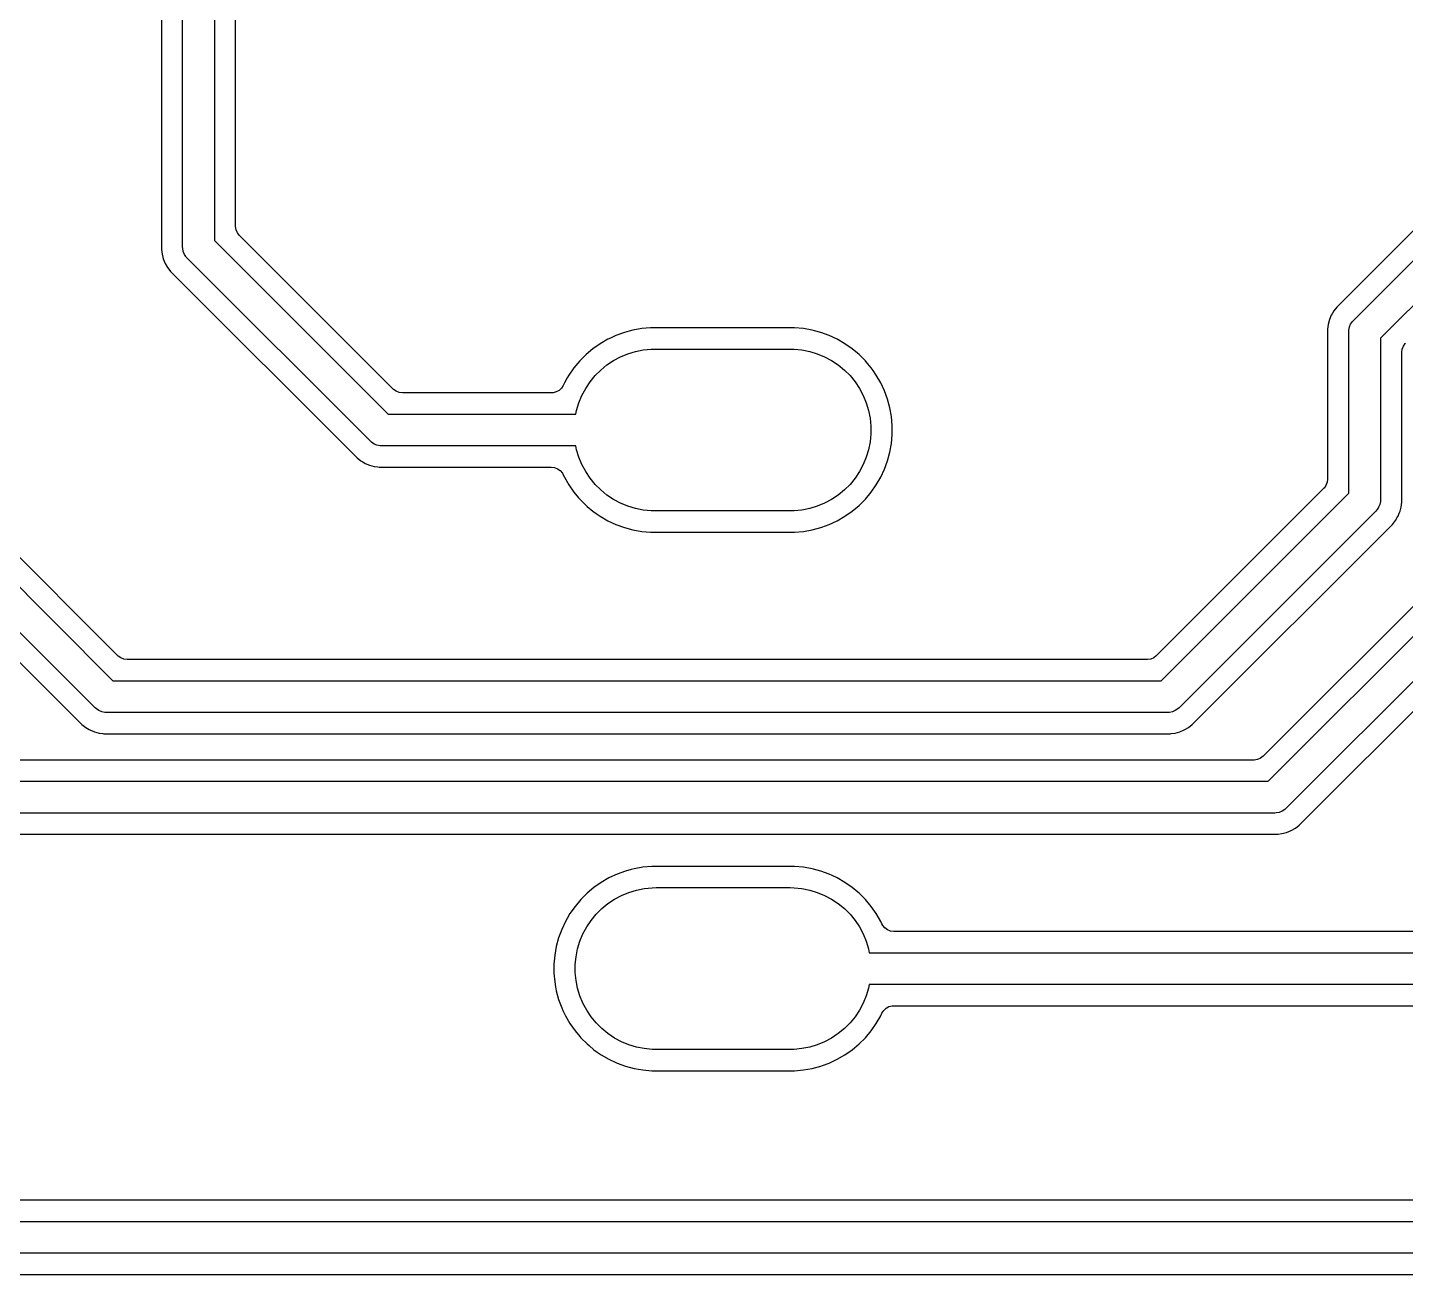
# Model space of a CAD drawing. Header units: millimetres. Extents: x 88 to 236, y -149 to -88.
# Drawn here: x 118.82 to 131.85, y -119.11 to -107.33 of the extents above; entities that cross this region are included whole.
import ezdxf

# ---------------------------------------------------------------- set-up
doc = ezdxf.new("R2010")
doc.units = ezdxf.units.MM
doc.layers.add('F.Cu', color=13, linetype='CONTINUOUS', true_color=0xc83434)

msp = doc.modelspace()

# ---------------------------------------------------------------- linework, layer by layer
at = {"layer": 'F.Cu', "linetype": 'CONTINUOUS'}
for p, q in [((120.0895, -99.137026), (120.0895, -109.422973)), ((120.29, -109.4), (120.29, -99.16)), ((120.59, -99.222132), (120.59, -109.337868)), ((120.7905, -108.189019), (120.7905, -100.527026)), ((120.7905, -109.203456), (120.7905, -108.189019)), ((132.823395, -108.340921), (131.19592, -109.968397)), ((131.353934, -110.093934), (132.948934, -108.498934)), ((133.117132, -108.755), (131.61, -110.262132)), ((120.790561, -109.207351), (120.7905, -109.203456)), ((120.795424, -109.238051), (120.790561, -109.207351)), ((120.807768, -109.266577), (120.795424, -109.238051)), ((120.59, -109.337868), (122.232132, -110.98)), ((120.826819, -109.291137), (120.807768, -109.266577)), ((122.278863, -110.743181), (120.826819, -109.291137)), ((120.0895, -109.422973), (120.095497, -109.468526)), ((120.095497, -109.468526), (120.103011, -109.496565)), ((120.103011, -109.496565), (120.103013, -109.496573)), ((120.103013, -109.496573), (120.107387, -109.512899)), ((120.290722, -109.414703), (120.29, -109.4)), ((120.296459, -109.443543), (120.290722, -109.414703)), ((120.307712, -109.47071), (120.296459, -109.443543)), ((120.321197, -109.490892), (120.307712, -109.47071)), ((120.324048, -109.495159), (120.321197, -109.490892)), ((120.333934, -109.506066), (120.324048, -109.495159)), ((120.107387, -109.512899), (120.107391, -109.512912)), ((120.107391, -109.512912), (120.124967, -109.555345)), ((120.124967, -109.555345), (120.12497, -109.555351)), ((120.12497, -109.555351), (120.124972, -109.555355)), ((120.124972, -109.555355), (120.147944, -109.595145)), ((120.147944, -109.595145), (120.160046, -109.610917)), ((120.160046, -109.610917), (120.175917, -109.631599)), ((120.175917, -109.631599), (120.17592, -109.631602)), ((120.17592, -109.631602), (121.938394, -111.394077)), ((122.063934, -111.236066), (120.333934, -109.506066)), ((131.16794, -110.004859), (131.151711, -110.032972)), ((131.195917, -109.9684), (131.16794, -110.004859)), ((131.19592, -109.968397), (131.195917, -109.9684)), ((131.115496, -110.131477), (131.1095, -110.177026)), ((131.12739, -110.08709), (131.115496, -110.131477)), ((131.144967, -110.044654), (131.12739, -110.08709)), ((131.144976, -110.044637), (131.144967, -110.044654)), ((131.151711, -110.032972), (131.144976, -110.044637)), ((131.316459, -110.156457), (131.327712, -110.12929)), ((131.327712, -110.12929), (131.344048, -110.104841)), ((131.344048, -110.104841), (131.353934, -110.093934)), ((124.308757, -110.272775), (124.235743, -110.31493)), ((124.332252, -110.261819), (124.308757, -110.272775)), ((124.385161, -110.237146), (124.332252, -110.261819)), ((124.385178, -110.237138), (124.385161, -110.237146)), ((124.464372, -110.208315), (124.385178, -110.237138)), ((124.464386, -110.20831), (124.464372, -110.208315)), ((124.464392, -110.208309), (124.464386, -110.20831)), ((124.508508, -110.196488), (124.464392, -110.208309)), ((124.545826, -110.186488), (124.508508, -110.196488)), ((124.545833, -110.186487), (124.545826, -110.186488)), ((124.628853, -110.171848), (124.545833, -110.186487)), ((124.712844, -110.1645), (124.628853, -110.171848)), ((124.712845, -110.1645), (124.712844, -110.1645)), ((126.072155, -110.1645), (124.712845, -110.1645)), ((126.072156, -110.1645), (126.072155, -110.1645)), ((126.156147, -110.171848), (126.072156, -110.1645)), ((126.239166, -110.186487), (126.156145, -110.171848)), ((126.156145, -110.171848), (126.156147, -110.171848)), ((126.239173, -110.186488), (126.239166, -110.186487)), ((126.260994, -110.192335), (126.239173, -110.186488)), ((126.320608, -110.208309), (126.260994, -110.192335)), ((126.320616, -110.208312), (126.320608, -110.208309)), ((126.320627, -110.208315), (126.320616, -110.208312)), ((126.399821, -110.237138), (126.320627, -110.208315)), ((126.399838, -110.237146), (126.399821, -110.237138)), ((126.400584, -110.237494), (126.399838, -110.237146)), ((126.476243, -110.272775), (126.400584, -110.237494)), ((126.549257, -110.31493), (126.476243, -110.272775)), ((131.1095, -110.177026), (131.1095, -111.593456)), ((131.31, -110.2), (131.310722, -110.185297)), ((131.31, -111.727868), (131.31, -110.2)), ((131.310722, -110.185297), (131.316459, -110.156457)), ((131.61, -110.262132), (131.61, -111.79)), ((124.166673, -110.363292), (124.1021, -110.417476)), ((124.166676, -110.36329), (124.166673, -110.363292)), ((124.235725, -110.314941), (124.166676, -110.36329)), ((124.235742, -110.314931), (124.235725, -110.314941)), ((124.235743, -110.31493), (124.235742, -110.314931)), ((124.42792, -110.438448), (124.497279, -110.409719)), ((124.497279, -110.409719), (124.56912, -110.387926)), ((124.56912, -110.387926), (124.642751, -110.37328)), ((124.642751, -110.37328), (124.717463, -110.365921)), ((124.717463, -110.365921), (124.755, -110.365)), ((124.755, -110.365), (126.03, -110.365)), ((126.03, -110.365), (126.067537, -110.365921)), ((126.067537, -110.365921), (126.142249, -110.37328)), ((126.142249, -110.37328), (126.21588, -110.387926)), ((126.21588, -110.387926), (126.287721, -110.409719)), ((126.287721, -110.409719), (126.35708, -110.438448)), ((126.549265, -110.314936), (126.549257, -110.31493)), ((126.549274, -110.314941), (126.549265, -110.314936)), ((126.618323, -110.36329), (126.549274, -110.314941)), ((126.618326, -110.363292), (126.618323, -110.36329)), ((126.66694, -110.404085), (126.618326, -110.363292)), ((126.682904, -110.41748), (126.66694, -110.404085)), ((131.8105, -110.396544), (131.814396, -110.365706)), ((131.8105, -111.812973), (131.8105, -110.396544)), ((131.814396, -110.365706), (131.825838, -110.336807)), ((131.825838, -110.336807), (131.844108, -110.31166)), ((131.844108, -110.31166), (131.846819, -110.308863)), ((123.98829, -110.541676), (123.939941, -110.610725)), ((123.988292, -110.541673), (123.98829, -110.541676)), ((124.042476, -110.4771), (123.988292, -110.541673)), ((124.042498, -110.477076), (124.042476, -110.4771)), ((124.102076, -110.417498), (124.042498, -110.477076)), ((124.1021, -110.417476), (124.102076, -110.417498)), ((124.241257, -110.563172), (124.29929, -110.515546)), ((124.29929, -110.515546), (124.361711, -110.473838)), ((124.361711, -110.473838), (124.42792, -110.438448)), ((126.35708, -110.438448), (126.423289, -110.473838)), ((126.423289, -110.473838), (126.48571, -110.515546)), ((126.48571, -110.515546), (126.543743, -110.563172)), ((126.682911, -110.417487), (126.682904, -110.41748)), ((126.682923, -110.417498), (126.682911, -110.417487)), ((126.742501, -110.477076), (126.682923, -110.417498)), ((126.742512, -110.477088), (126.742501, -110.477076)), ((126.74252, -110.477096), (126.742512, -110.477088)), ((126.749031, -110.484856), (126.74252, -110.477096)), ((126.796707, -110.541673), (126.749031, -110.484856)), ((126.796709, -110.541676), (126.796707, -110.541673)), ((126.796713, -110.541681), (126.796709, -110.541676)), ((126.814507, -110.567094), (126.796713, -110.541681)), ((123.924501, -110.637465), (123.897776, -110.683754)), ((123.93993, -110.610743), (123.924501, -110.637465)), ((123.939932, -110.610739), (123.93993, -110.610743)), ((123.939941, -110.610725), (123.939932, -110.610739)), ((124.098838, -110.736711), (124.140546, -110.67429)), ((124.140546, -110.67429), (124.188172, -110.616257)), ((124.188172, -110.616257), (124.241257, -110.563172)), ((126.543743, -110.563172), (126.596828, -110.616257)), ((126.596828, -110.616257), (126.644454, -110.67429)), ((126.644454, -110.67429), (126.686162, -110.736711)), ((126.845058, -110.610725), (126.814507, -110.567094)), ((126.845061, -110.61073), (126.845058, -110.610725)), ((126.84507, -110.610743), (126.845061, -110.61073)), ((126.887225, -110.683757), (126.84507, -110.610743)), ((122.28166, -110.745892), (122.278863, -110.743181)), ((122.306807, -110.764162), (122.28166, -110.745892)), ((122.335706, -110.775604), (122.306807, -110.764162)), ((122.366544, -110.7795), (122.335706, -110.775604)), ((123.774133, -110.7795), (122.366544, -110.7795)), ((123.790103, -110.778467), (123.774133, -110.7795)), ((123.820182, -110.770633), (123.790103, -110.778467)), ((123.847367, -110.755564), (123.820182, -110.770633)), ((123.869951, -110.734207), (123.847367, -110.755564)), ((123.886512, -110.707908), (123.869951, -110.734207)), ((123.897775, -110.683757), (123.886512, -110.707908)), ((123.897776, -110.683755), (123.897775, -110.683757)), ((123.897776, -110.683754), (123.897776, -110.683755)), ((124.034719, -110.872279), (124.063448, -110.80292)), ((124.063448, -110.80292), (124.098838, -110.736711)), ((126.686162, -110.736711), (126.721552, -110.80292)), ((126.721552, -110.80292), (126.750281, -110.872279)), ((126.922778, -110.76), (126.887225, -110.683757)), ((126.922853, -110.760161), (126.922778, -110.76)), ((126.922861, -110.760178), (126.922853, -110.760161)), ((126.951684, -110.839372), (126.922861, -110.760178)), ((119.678863, -113.263181), (117.291599, -110.875917)), ((124.012926, -110.94412), (124.034719, -110.872279)), ((126.750281, -110.872279), (126.772074, -110.94412)), ((126.951691, -110.839392), (126.951684, -110.839372)), ((126.973512, -110.920828), (126.951691, -110.839392)), ((126.988152, -111.003857), (126.973512, -110.920828)), ((117.166066, -111.033934), (119.632132, -113.5)), ((122.232132, -110.98), (124.005789, -110.98)), ((124.005789, -110.98), (124.012926, -110.94412)), ((126.772074, -110.94412), (126.78672, -111.017751)), ((126.78672, -111.017751), (126.794079, -111.092463)), ((126.9955, -111.087845), (126.988152, -111.003857)), ((126.794079, -111.167537), (126.78672, -111.242249)), ((126.794079, -111.092463), (126.794079, -111.167537)), ((126.988152, -111.256143), (126.9955, -111.172155)), ((126.9955, -111.172155), (126.9955, -111.087845)), ((119.463934, -113.756066), (116.997868, -111.29)), ((122.074841, -111.245952), (122.063934, -111.236066)), ((122.09929, -111.262288), (122.074841, -111.245952)), ((122.126457, -111.273541), (122.09929, -111.262288)), ((122.155297, -111.279278), (122.126457, -111.273541)), ((122.17, -111.28), (122.155297, -111.279278)), ((124.005789, -111.28), (122.17, -111.28)), ((124.012926, -111.31588), (124.005789, -111.28)), ((124.034719, -111.387721), (124.012926, -111.31588)), ((126.772074, -111.31588), (126.750281, -111.387721)), ((126.78672, -111.242249), (126.772074, -111.31588)), ((126.973512, -111.339172), (126.988152, -111.256143)), ((121.938394, -111.394077), (121.938395, -111.394078)), ((121.938395, -111.394078), (121.938399, -111.394081)), ((121.938399, -111.394081), (121.938403, -111.394085)), ((121.938403, -111.394085), (121.974854, -111.422055)), ((121.974854, -111.422055), (121.992175, -111.432055)), ((121.992175, -111.432055), (122.014645, -111.445028)), ((122.014645, -111.445028), (122.057094, -111.462611)), ((124.063448, -111.45708), (124.034719, -111.387721)), ((124.098838, -111.523289), (124.063448, -111.45708)), ((126.721552, -111.45708), (126.686162, -111.523289)), ((126.750281, -111.387721), (126.721552, -111.45708)), ((126.922861, -111.499821), (126.951684, -111.420627)), ((126.951683, -111.420627), (126.951691, -111.420608)), ((126.951684, -111.420627), (126.951683, -111.420627)), ((126.951691, -111.420608), (126.973512, -111.339172)), ((116.951137, -111.526819), (119.338403, -113.914085)), ((122.057094, -111.462611), (122.101474, -111.474503)), ((122.101474, -111.474503), (122.135638, -111.479)), ((122.135638, -111.479), (122.147026, -111.4805)), ((122.147026, -111.4805), (122.147027, -111.4805)), ((122.147027, -111.4805), (122.192972, -111.4805)), ((122.192972, -111.4805), (123.774133, -111.4805)), ((123.774133, -111.4805), (123.804971, -111.484396)), ((123.804971, -111.484396), (123.83387, -111.495838)), ((123.83387, -111.495838), (123.859017, -111.514108)), ((123.859017, -111.514108), (123.87883, -111.538057)), ((123.87883, -111.538057), (123.886511, -111.552088)), ((123.886511, -111.552088), (123.897775, -111.576243)), ((123.897775, -111.576243), (123.93993, -111.649257)), ((124.140546, -111.58571), (124.098838, -111.523289)), ((124.188172, -111.643743), (124.140546, -111.58571)), ((126.644454, -111.58571), (126.596828, -111.643743)), ((126.686162, -111.523289), (126.644454, -111.58571)), ((126.84507, -111.649257), (126.887225, -111.576243)), ((126.887225, -111.576243), (126.922856, -111.499833)), ((126.922856, -111.499833), (126.922858, -111.499826)), ((126.922858, -111.499826), (126.922861, -111.499821)), ((123.93993, -111.649257), (123.939936, -111.649265)), ((123.939936, -111.649265), (123.939941, -111.649274)), ((123.939941, -111.649274), (123.98829, -111.718323)), ((124.241257, -111.696828), (124.188172, -111.643743)), ((124.29929, -111.744454), (124.241257, -111.696828)), ((126.543743, -111.696828), (126.48571, -111.744454)), ((126.596828, -111.643743), (126.543743, -111.696828)), ((126.796713, -111.718319), (126.84507, -111.649257)), ((131.073181, -111.681137), (129.491137, -113.263181)), ((131.075892, -111.67834), (131.073181, -111.681137)), ((131.094162, -111.653193), (131.075892, -111.67834)), ((131.105604, -111.624294), (131.094162, -111.653193)), ((131.1095, -111.593456), (131.105604, -111.624294)), ((123.98829, -111.718323), (123.988292, -111.718326)), ((123.988292, -111.718326), (124.032569, -111.771092)), ((124.032569, -111.771092), (124.04248, -111.782904)), ((124.04248, -111.782904), (124.042487, -111.782911)), ((124.042487, -111.782911), (124.042498, -111.782923)), ((124.042498, -111.782923), (124.102076, -111.842501)), ((124.102076, -111.842501), (124.102088, -111.842512)), ((124.102088, -111.842512), (124.102096, -111.84252)), ((124.102096, -111.84252), (124.113991, -111.852501)), ((124.361711, -111.786162), (124.29929, -111.744454)), ((124.42792, -111.821552), (124.361711, -111.786162)), ((124.497279, -111.850281), (124.42792, -111.821552)), ((126.35708, -111.821552), (126.287721, -111.850281)), ((126.423289, -111.786162), (126.35708, -111.821552)), ((126.48571, -111.744454), (126.423289, -111.786162)), ((126.618319, -111.896713), (126.682904, -111.84252)), ((126.682904, -111.84252), (126.74252, -111.782904)), ((126.74252, -111.782904), (126.796713, -111.718319)), ((129.537868, -113.5), (131.31, -111.727868)), ((131.603541, -111.833543), (131.592288, -111.86071)), ((131.609278, -111.804703), (131.603541, -111.833543)), ((131.61, -111.79), (131.609278, -111.804703)), ((131.804503, -111.858526), (131.8105, -111.812973)), ((124.113991, -111.852501), (124.166673, -111.896707)), ((124.166673, -111.896707), (124.166677, -111.896709)), ((124.166677, -111.896709), (124.166681, -111.896713)), ((124.166681, -111.896713), (124.197927, -111.918591)), ((124.197927, -111.918591), (124.235725, -111.945058)), ((124.235725, -111.945058), (124.23573, -111.945061)), ((124.23573, -111.945061), (124.235743, -111.94507)), ((124.235743, -111.94507), (124.308757, -111.987225)), ((124.56912, -111.872074), (124.497279, -111.850281)), ((124.642751, -111.88672), (124.56912, -111.872074)), ((124.717463, -111.894079), (124.642751, -111.88672)), ((124.755, -111.895), (124.717463, -111.894079)), ((126.03, -111.895), (124.755, -111.895)), ((126.067537, -111.894079), (126.03, -111.895)), ((126.142249, -111.88672), (126.067537, -111.894079)), ((126.21588, -111.872074), (126.142249, -111.88672)), ((126.287721, -111.850281), (126.21588, -111.872074)), ((126.476243, -111.987225), (126.549257, -111.94507)), ((126.549257, -111.94507), (126.618319, -111.896713)), ((131.566066, -111.896066), (129.706066, -113.756066)), ((131.575952, -111.885159), (131.566066, -111.896066)), ((131.587171, -111.868368), (131.575952, -111.885159)), ((131.592288, -111.86071), (131.587171, -111.868368)), ((131.752055, -111.985145), (131.775028, -111.945355)), ((131.775028, -111.945355), (131.775876, -111.943309)), ((131.775876, -111.943309), (131.787221, -111.915919)), ((131.787221, -111.915919), (131.792611, -111.902906)), ((131.792611, -111.902906), (131.79427, -111.896713)), ((131.79427, -111.896713), (131.804503, -111.858526)), ((124.308757, -111.987225), (124.385161, -112.022853)), ((124.385161, -112.022853), (124.385178, -112.022861)), ((124.385178, -112.022861), (124.464372, -112.051684)), ((124.464372, -112.051684), (124.464375, -112.051684)), ((124.464375, -112.051684), (124.464392, -112.051691)), ((124.464392, -112.051691), (124.545828, -112.073512)), ((124.545828, -112.073512), (124.628857, -112.088152)), ((124.628857, -112.088152), (124.712843, -112.095499)), ((124.712843, -112.095499), (124.712844, -112.0955)), ((124.712844, -112.0955), (124.712845, -112.0955)), ((124.712845, -112.0955), (126.072156, -112.0955)), ((126.072156, -112.095499), (126.156143, -112.088152)), ((126.072156, -112.0955), (126.072156, -112.095499)), ((126.156143, -112.088152), (126.239172, -112.073512)), ((126.239172, -112.073512), (126.320608, -112.051691)), ((126.320608, -112.051691), (126.32998, -112.048279)), ((126.32998, -112.048279), (126.399821, -112.022861)), ((126.399821, -112.022861), (126.399826, -112.022858)), ((126.399826, -112.022858), (126.399833, -112.022856)), ((126.399833, -112.022856), (126.476243, -111.987225)), ((129.831597, -113.914085), (131.724085, -112.021597)), ((131.724085, -112.021597), (131.752055, -111.985145)), ((132.183181, -112.531137), (130.501137, -114.213181)), ((130.547868, -114.45), (132.42, -112.577868)), ((132.676066, -112.746066), (130.716066, -114.706066)), ((130.841597, -114.864085), (132.702819, -113.002863)), ((119.68166, -113.265892), (119.678863, -113.263181)), ((119.706807, -113.284162), (119.68166, -113.265892)), ((129.491137, -113.263181), (129.466577, -113.282232)), ((119.735706, -113.295604), (119.706807, -113.284162)), ((119.766544, -113.2995), (119.735706, -113.295604)), ((129.403456, -113.2995), (119.766544, -113.2995)), ((129.407351, -113.299439), (129.403456, -113.2995)), ((129.438051, -113.294576), (129.407351, -113.299439)), ((129.466577, -113.282232), (129.438051, -113.294576)), ((119.632132, -113.5), (129.537868, -113.5)), ((119.474841, -113.765952), (119.463934, -113.756066)), ((119.49929, -113.782288), (119.474841, -113.765952)), ((119.526457, -113.793541), (119.49929, -113.782288)), ((119.555297, -113.799278), (119.526457, -113.793541)), ((119.57, -113.8), (119.555297, -113.799278)), ((129.6, -113.8), (119.57, -113.8)), ((129.614703, -113.799278), (129.6, -113.8)), ((129.643543, -113.793541), (129.614703, -113.799278)), ((129.67071, -113.782288), (129.643543, -113.793541)), ((129.695159, -113.765952), (129.67071, -113.782288)), ((129.706066, -113.756066), (129.695159, -113.765952)), ((119.338403, -113.914085), (119.374855, -113.942056)), ((129.795145, -113.942056), (129.831597, -113.914085)), ((119.374855, -113.942056), (119.408489, -113.961474)), ((119.408489, -113.961474), (119.414645, -113.965028)), ((119.414645, -113.965028), (119.457094, -113.982611)), ((119.457094, -113.982611), (119.501474, -113.994503)), ((119.501474, -113.994503), (119.535638, -113.999)), ((119.535638, -113.999), (119.547026, -114.0005)), ((119.547026, -114.0005), (119.547027, -114.0005)), ((119.547027, -114.0005), (129.622974, -114.0005)), ((129.622974, -114.0005), (129.632083, -113.9993)), ((129.632083, -113.9993), (129.668526, -113.994503)), ((129.668526, -113.994503), (129.712906, -113.982611)), ((129.712906, -113.982611), (129.755355, -113.965028)), ((129.755355, -113.965028), (129.761511, -113.961474)), ((129.761511, -113.961474), (129.795145, -113.942056)), ((130.413456, -114.2495), (106.806544, -114.2495)), ((130.417351, -114.249439), (130.413456, -114.2495)), ((130.448051, -114.244576), (130.417351, -114.249439)), ((130.476577, -114.232232), (130.448051, -114.244576)), ((130.501137, -114.213181), (130.476577, -114.232232)), ((106.672132, -114.45), (130.547868, -114.45)), ((130.716066, -114.706066), (130.705159, -114.715952)), ((130.61, -114.75), (106.61, -114.75)), ((130.624703, -114.749278), (130.61, -114.75)), ((130.653543, -114.743541), (130.624703, -114.749278)), ((130.68071, -114.732288), (130.653543, -114.743541)), ((130.705159, -114.715952), (130.68071, -114.732288)), ((106.587027, -114.9505), (130.632974, -114.9505)), ((130.632974, -114.9505), (130.642083, -114.9493)), ((130.642083, -114.9493), (130.678526, -114.944503)), ((130.678526, -114.944503), (130.722906, -114.932611)), ((130.722906, -114.932611), (130.765355, -114.915028)), ((130.765355, -114.915028), (130.805145, -114.892056)), ((130.805145, -114.892056), (130.841597, -114.864085)), ((124.318757, -115.362775), (124.245743, -115.40493)), ((124.324704, -115.360001), (124.318757, -115.362775)), ((124.395161, -115.327146), (124.324704, -115.360001)), ((124.395178, -115.327138), (124.395161, -115.327146)), ((124.474372, -115.298315), (124.395178, -115.327138)), ((124.474386, -115.29831), (124.474372, -115.298315)), ((124.474392, -115.298309), (124.474386, -115.29831)), ((124.530047, -115.283396), (124.474392, -115.298309)), ((124.555826, -115.276488), (124.530047, -115.283396)), ((124.555833, -115.276487), (124.555826, -115.276488)), ((124.638853, -115.261848), (124.555833, -115.276487)), ((124.722844, -115.2545), (124.638853, -115.261848)), ((124.722845, -115.2545), (124.722844, -115.2545)), ((126.072155, -115.2545), (124.722845, -115.2545)), ((126.072156, -115.2545), (126.072155, -115.2545)), ((126.156147, -115.261848), (126.072156, -115.2545)), ((126.239166, -115.276487), (126.156145, -115.261848)), ((126.156145, -115.261848), (126.156147, -115.261848)), ((126.239173, -115.276488), (126.239166, -115.276487)), ((126.252279, -115.28), (126.239173, -115.276488)), ((126.320608, -115.298309), (126.252279, -115.28)), ((126.320616, -115.298312), (126.320608, -115.298309)), ((126.320627, -115.298315), (126.320616, -115.298312)), ((126.399821, -115.327138), (126.320627, -115.298315)), ((126.399838, -115.327146), (126.399821, -115.327138)), ((126.429116, -115.340799), (126.399838, -115.327146)), ((126.476243, -115.362775), (126.429116, -115.340799)), ((126.549257, -115.40493), (126.476243, -115.362775)), ((124.176673, -115.453292), (124.1121, -115.507476)), ((124.176676, -115.45329), (124.176673, -115.453292)), ((124.245725, -115.404941), (124.176676, -115.45329)), ((124.245742, -115.404931), (124.245725, -115.404941)), ((124.245743, -115.40493), (124.245742, -115.404931)), ((124.507279, -115.499719), (124.57912, -115.477926)), ((124.57912, -115.477926), (124.652751, -115.46328)), ((124.652751, -115.46328), (124.727463, -115.455921)), ((124.727463, -115.455921), (124.765, -115.455)), ((124.765, -115.455), (126.03, -115.455)), ((126.03, -115.455), (126.067537, -115.455921)), ((126.067537, -115.455921), (126.142249, -115.46328)), ((126.142249, -115.46328), (126.21588, -115.477926)), ((126.21588, -115.477926), (126.287721, -115.499719)), ((126.549265, -115.404936), (126.549257, -115.40493)), ((126.549274, -115.404941), (126.549265, -115.404936)), ((126.618323, -115.45329), (126.549274, -115.404941)), ((126.618326, -115.453292), (126.618323, -115.45329)), ((126.671092, -115.497569), (126.618326, -115.453292)), ((124.052476, -115.5671), (123.998292, -115.631673)), ((124.052498, -115.567076), (124.052476, -115.5671)), ((124.112076, -115.507498), (124.052498, -115.567076)), ((124.1121, -115.507476), (124.112076, -115.507498)), ((124.251257, -115.653172), (124.30929, -115.605546)), ((124.30929, -115.605546), (124.371711, -115.563838)), ((124.371711, -115.563838), (124.43792, -115.528448)), ((124.43792, -115.528448), (124.507279, -115.499719)), ((126.287721, -115.499719), (126.35708, -115.528448)), ((126.35708, -115.528448), (126.423289, -115.563838)), ((126.423289, -115.563838), (126.48571, -115.605546)), ((126.48571, -115.605546), (126.543743, -115.653172)), ((126.682904, -115.50748), (126.671092, -115.497569)), ((126.682911, -115.507487), (126.682904, -115.50748)), ((126.682923, -115.507498), (126.682911, -115.507487)), ((126.742501, -115.567076), (126.682923, -115.507498)), ((126.742512, -115.567088), (126.742501, -115.567076)), ((126.74252, -115.567096), (126.742512, -115.567088)), ((126.742523, -115.5671), (126.74252, -115.567096)), ((126.796707, -115.631673), (126.742523, -115.5671)), ((123.923867, -115.745885), (123.907776, -115.773755)), ((123.94993, -115.700743), (123.923867, -115.745885)), ((123.949932, -115.700739), (123.94993, -115.700743)), ((123.949941, -115.700725), (123.949932, -115.700739)), ((123.99829, -115.631676), (123.949941, -115.700725)), ((123.998292, -115.631673), (123.99829, -115.631676)), ((124.150546, -115.76429), (124.198172, -115.706257)), ((124.198172, -115.706257), (124.251257, -115.653172)), ((126.543743, -115.653172), (126.596828, -115.706257)), ((126.596828, -115.706257), (126.644454, -115.76429)), ((126.796709, -115.631676), (126.796707, -115.631673)), ((126.845058, -115.700725), (126.796709, -115.631676)), ((126.845061, -115.70073), (126.845058, -115.700725)), ((126.84507, -115.700743), (126.845061, -115.70073)), ((126.887225, -115.773757), (126.84507, -115.700743)), ((123.872138, -115.850178), (123.843315, -115.929372)), ((123.872146, -115.850161), (123.872138, -115.850178)), ((123.907776, -115.773755), (123.872146, -115.850161)), ((124.073448, -115.89292), (124.108838, -115.826711)), ((124.108838, -115.826711), (124.150546, -115.76429)), ((126.644454, -115.76429), (126.686162, -115.826711)), ((126.686162, -115.826711), (126.721552, -115.89292)), ((126.898488, -115.797911), (126.887225, -115.773757)), ((126.90617, -115.811943), (126.898488, -115.797911)), ((126.925983, -115.835892), (126.90617, -115.811943)), ((126.95113, -115.854162), (126.925983, -115.835892)), ((126.980029, -115.865604), (126.95113, -115.854162)), ((127.010867, -115.8695), (126.980029, -115.865604)), ((141.593456, -115.8695), (127.010867, -115.8695)), ((123.821487, -116.010833), (123.806848, -116.093853)), ((123.821488, -116.010826), (123.821487, -116.010833)), ((123.84331, -115.92939), (123.821488, -116.010826)), ((123.843315, -115.929372), (123.84331, -115.92939)), ((124.022926, -116.03412), (124.044719, -115.962279)), ((124.044719, -115.962279), (124.073448, -115.89292)), ((126.721552, -115.89292), (126.750281, -115.962279)), ((126.750281, -115.962279), (126.772074, -116.03412)), ((123.806848, -116.093853), (123.7995, -116.177843)), ((124.000921, -116.182463), (124.00828, -116.107751)), ((124.00828, -116.107751), (124.022926, -116.03412)), ((126.772074, -116.03412), (126.779211, -116.07)), ((126.779211, -116.07), (141.727868, -116.07)), ((123.7995, -116.177843), (123.7995, -116.262156)), ((123.7995, -116.262156), (123.806848, -116.346146)), ((124.000921, -116.257537), (124.000921, -116.182463)), ((124.00828, -116.332249), (124.000921, -116.257537)), ((123.806848, -116.346146), (123.815092, -116.392898)), ((123.815092, -116.392898), (123.821488, -116.429172)), ((124.022926, -116.40588), (124.00828, -116.332249)), ((126.779211, -116.37), (126.772074, -116.40588)), ((141.79, -116.37), (126.779211, -116.37)), ((123.821488, -116.429172), (123.843309, -116.510608)), ((123.843309, -116.510608), (123.843312, -116.510616)), ((123.843312, -116.510616), (123.843315, -116.510627)), ((123.843315, -116.510627), (123.872138, -116.589821)), ((124.044719, -116.477721), (124.022926, -116.40588)), ((124.073448, -116.54708), (124.044719, -116.477721)), ((126.750281, -116.477721), (126.721552, -116.54708)), ((126.772074, -116.40588), (126.750281, -116.477721)), ((123.872138, -116.589821), (123.872146, -116.589838)), ((123.872146, -116.589838), (123.884249, -116.615793)), ((123.884249, -116.615793), (123.907775, -116.666243)), ((124.108838, -116.613289), (124.073448, -116.54708)), ((124.150546, -116.67571), (124.108838, -116.613289)), ((126.686162, -116.613289), (126.644454, -116.67571)), ((126.721552, -116.54708), (126.686162, -116.613289)), ((126.887225, -116.666243), (126.898487, -116.642091)), ((126.898487, -116.642091), (126.915049, -116.615793)), ((126.915049, -116.615793), (126.937633, -116.594436)), ((126.937633, -116.594436), (126.964818, -116.579367)), ((126.964818, -116.579367), (126.994897, -116.571533)), ((126.994897, -116.571533), (127.010867, -116.5705)), ((127.010867, -116.5705), (141.812974, -116.5705)), ((123.907775, -116.666243), (123.94993, -116.739257)), ((123.94993, -116.739257), (123.949936, -116.739265)), ((123.949936, -116.739265), (123.949941, -116.739274)), ((123.949941, -116.739274), (123.99829, -116.808323)), ((124.198172, -116.733743), (124.150546, -116.67571)), ((124.251257, -116.786828), (124.198172, -116.733743)), ((124.30929, -116.834454), (124.251257, -116.786828)), ((126.543743, -116.786828), (126.48571, -116.834454)), ((126.596828, -116.733743), (126.543743, -116.786828)), ((126.644454, -116.67571), (126.596828, -116.733743)), ((126.796713, -116.808319), (126.84507, -116.739257)), ((126.84507, -116.739257), (126.887225, -116.666243)), ((123.99829, -116.808323), (123.998292, -116.808326)), ((123.998292, -116.808326), (124.042569, -116.861092)), ((124.042569, -116.861092), (124.05248, -116.872904)), ((124.05248, -116.872904), (124.052487, -116.872911)), ((124.052487, -116.872911), (124.052498, -116.872923)), ((124.052498, -116.872923), (124.112076, -116.932501)), ((124.371711, -116.876162), (124.30929, -116.834454)), ((124.43792, -116.911552), (124.371711, -116.876162)), ((124.507279, -116.940281), (124.43792, -116.911552)), ((126.35708, -116.911552), (126.287721, -116.940281)), ((126.423289, -116.876162), (126.35708, -116.911552)), ((126.48571, -116.834454), (126.423289, -116.876162)), ((126.682904, -116.93252), (126.74252, -116.872904)), ((126.74252, -116.872904), (126.796713, -116.808319)), ((124.112076, -116.932501), (124.112088, -116.932512)), ((124.112088, -116.932512), (124.112096, -116.93252)), ((124.112096, -116.93252), (124.130446, -116.947917)), ((124.130446, -116.947917), (124.176673, -116.986707)), ((124.176673, -116.986707), (124.176677, -116.986709)), ((124.176677, -116.986709), (124.176681, -116.986713)), ((124.176681, -116.986713), (124.207927, -117.008591)), ((124.207927, -117.008591), (124.245725, -117.035058)), ((124.245725, -117.035058), (124.24573, -117.035061)), ((124.24573, -117.035061), (124.245743, -117.03507)), ((124.245743, -117.03507), (124.318757, -117.077225)), ((124.57912, -116.962074), (124.507279, -116.940281)), ((124.652751, -116.97672), (124.57912, -116.962074)), ((124.727463, -116.984079), (124.652751, -116.97672)), ((124.765, -116.985), (124.727463, -116.984079)), ((126.03, -116.985), (124.765, -116.985)), ((126.067537, -116.984079), (126.03, -116.985)), ((126.142249, -116.97672), (126.067537, -116.984079)), ((126.21588, -116.962074), (126.142249, -116.97672)), ((126.287721, -116.940281), (126.21588, -116.962074)), ((126.476243, -117.077225), (126.549257, -117.03507)), ((126.549257, -117.03507), (126.618319, -116.986713)), ((126.618319, -116.986713), (126.682904, -116.93252)), ((124.318757, -117.077225), (124.395161, -117.112853)), ((124.395161, -117.112853), (124.395178, -117.112861)), ((124.395178, -117.112861), (124.474372, -117.141684)), ((124.474372, -117.141684), (124.474375, -117.141684)), ((124.474375, -117.141684), (124.474392, -117.141691)), ((124.474392, -117.141691), (124.555828, -117.163512)), ((124.555828, -117.163512), (124.638857, -117.178152)), ((124.638857, -117.178152), (124.722843, -117.185499)), ((124.722843, -117.185499), (124.722844, -117.1855)), ((124.722844, -117.1855), (124.722845, -117.1855)), ((124.722845, -117.1855), (126.072156, -117.1855)), ((126.072156, -117.185499), (126.156143, -117.178152)), ((126.072156, -117.1855), (126.072156, -117.185499)), ((126.156143, -117.178152), (126.239172, -117.163512)), ((126.239172, -117.163512), (126.320608, -117.141691)), ((126.320608, -117.141691), (126.337222, -117.135644)), ((126.337222, -117.135644), (126.399821, -117.112861)), ((126.399821, -117.112861), (126.399826, -117.112858)), ((126.399826, -117.112858), (126.399833, -117.112856)), ((126.399833, -117.112856), (126.476243, -117.077225)), ((140.963456, -118.4095), (102.885867, -118.4095)), ((102.654211, -118.61), (141.097868, -118.61)), ((141.16, -118.91), (102.654211, -118.91)), ((102.885867, -119.1105), (141.182974, -119.1105))]:
    msp.add_line(p, q, dxfattribs=at)

doc.saveas('drawing.dxf')
